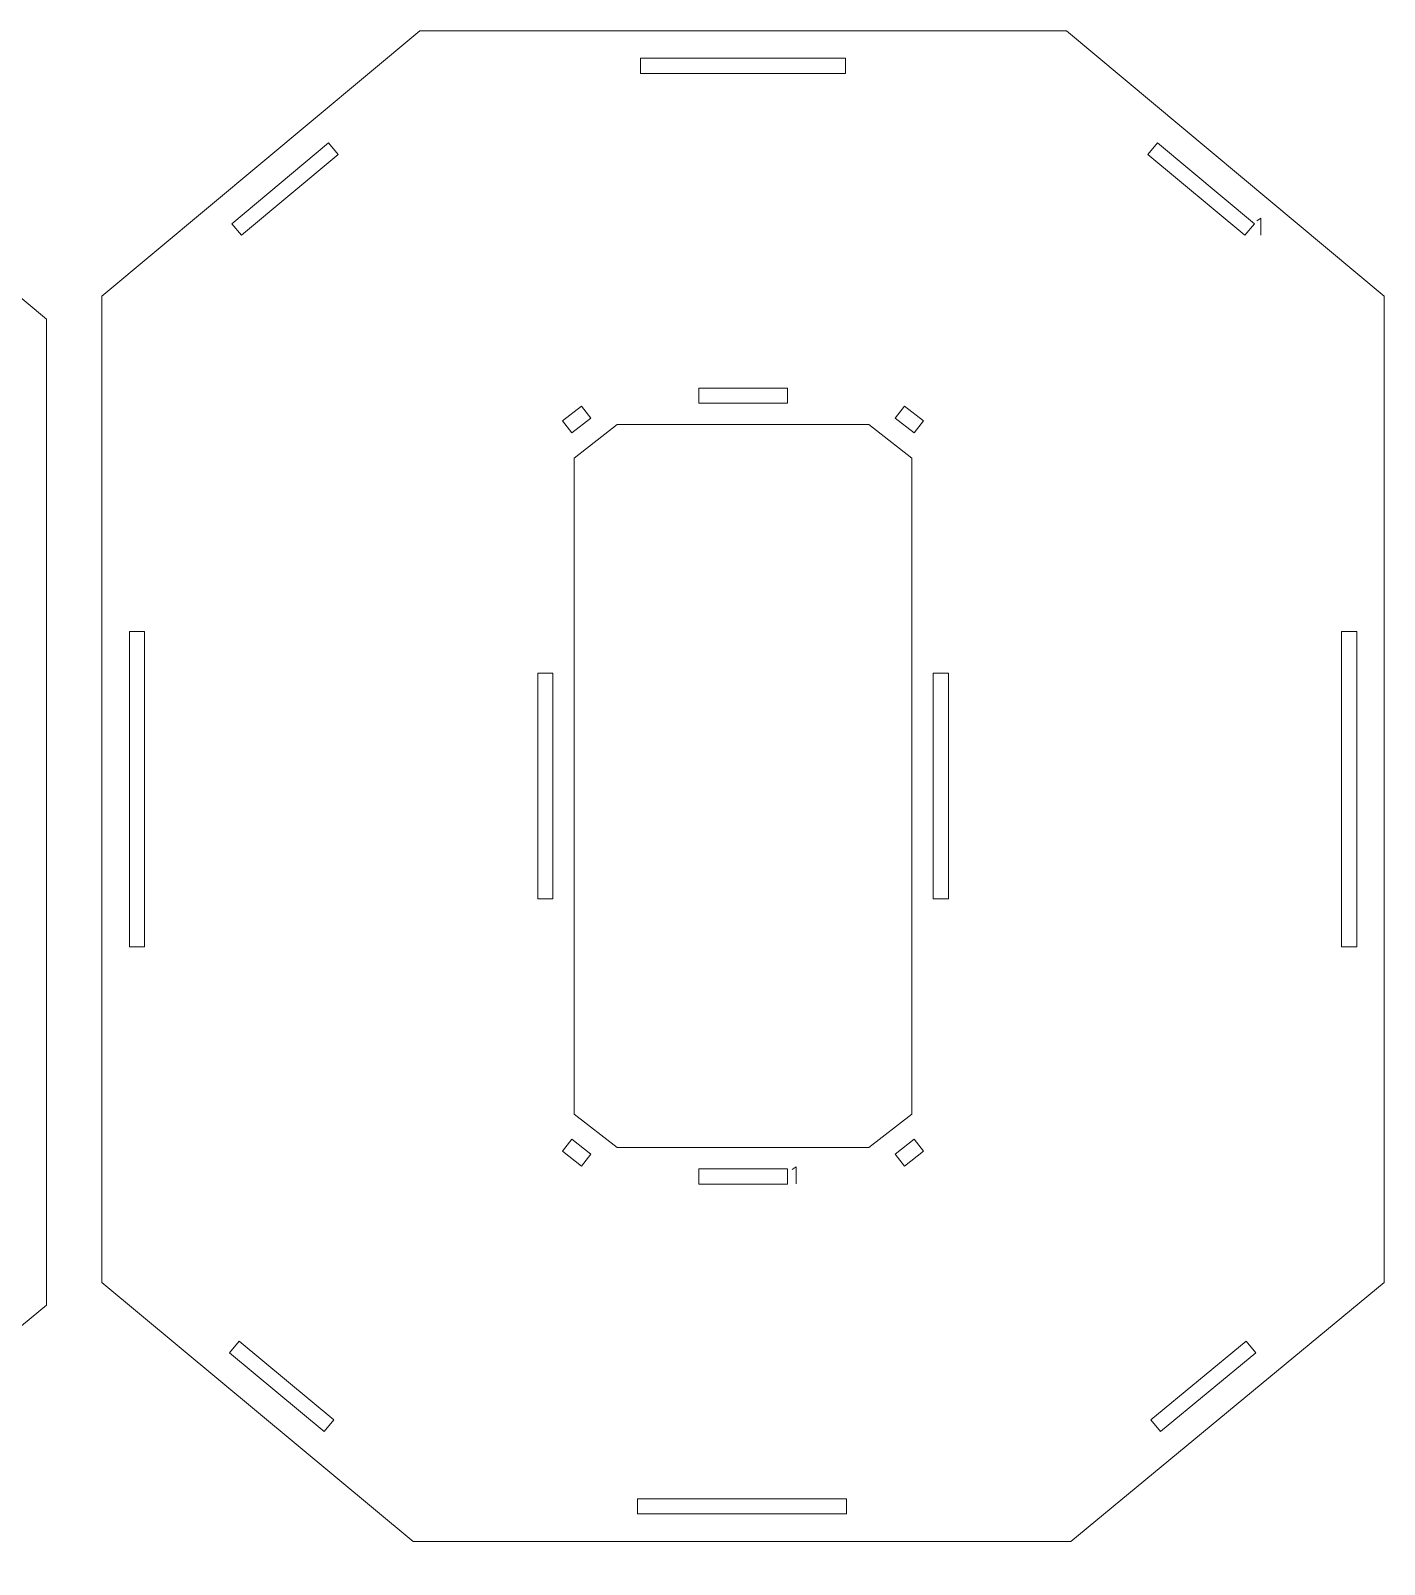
# Model space of a CAD drawing. Header units: centimetres. Extents: x -249 to 275, y -506 to 461.
# Drawn here: x 85.1 to 111.97, y 220.82 to 251.28 of the extents above; entities that cross this region are included whole.
import ezdxf

# ---------------------------------------------------------------- set-up
doc = ezdxf.new("R2010")
doc.units = ezdxf.units.CM
doc.header["$MEASUREMENT"] = 0
doc.layers.add('Capa 1', color=7, linetype='Continuous')

msp = doc.modelspace()

# ---------------------------------------------------------------- hatches: boundary and pattern name
at = {"layer": 'Capa 1', "true_color": 0x3e4095}
h = msp.add_hatch(color=175, dxfattribs=at)
edge = h.paths.add_edge_path()
edge.add_spline(control_points=[(109.51943, 247.55644), (109.51943, 247.55644), (109.43744, 247.49964), (109.43744, 247.49964), (109.43744, 247.49964), (109.51943, 247.55644), (109.51943, 247.55644), (109.51943, 247.55644), (109.51943, 247.21516), (109.51943, 247.21516), (109.51943, 247.21516), (109.51943, 247.55644), (109.51943, 247.55644)], knot_values=[0, 0, 0, 0, 0.25, 0.25, 0.25, 0.5, 0.5, 0.5, 0.75, 0.75, 0.75, 1, 1, 1, 1], degree=3, periodic=1)
h = msp.add_hatch(color=175, dxfattribs=at)
edge = h.paths.add_edge_path()
edge.add_spline(control_points=[(100.29713, 228.71848), (100.29713, 228.71848), (100.21514, 228.66168), (100.21514, 228.66168), (100.21514, 228.66168), (100.29713, 228.71848), (100.29713, 228.71848), (100.29713, 228.71848), (100.29713, 228.3772), (100.29713, 228.3772), (100.29713, 228.3772), (100.29713, 228.71848), (100.29713, 228.71848)], knot_values=[0, 0, 0, 0, 0.25, 0.25, 0.25, 0.5, 0.5, 0.5, 0.75, 0.75, 0.75, 1, 1, 1, 1], degree=3, periodic=1)

# ---------------------------------------------------------------- linework, layer by layer
at = {"layer": 'Capa 1', "color": 1, "lineweight": 9}
for points, knots in [([(111.96983, 246.00457), (111.96983, 246.00457), (111.96983, 226.42248), (111.96983, 226.42248), (111.96983, 226.42248), (105.74506, 221.2784), (105.74506, 221.2784), (105.74506, 221.2784), (92.69033, 221.2784), (92.69033, 221.2784), (92.69033, 221.2784), (86.50879, 226.42248), (86.50879, 226.42248), (86.50879, 226.42248), (86.50879, 246.00457), (86.50879, 246.00457), (86.50879, 246.00457), (92.82001, 251.27834), (92.82001, 251.27834), (92.82001, 251.27834), (105.6586, 251.27834), (105.6586, 251.27834), (105.6586, 251.27834), (111.96983, 246.00457), (111.96983, 246.00457)], [0, 0, 0, 0, 0.125, 0.125, 0.125, 0.25, 0.25, 0.25, 0.375, 0.375, 0.375, 0.5, 0.5, 0.5, 0.625, 0.625, 0.625, 0.75, 0.75, 0.75, 0.875, 0.875, 0.875, 1, 1, 1, 1]), ([(85.41163, 245.55031), (85.41163, 245.55031), (85.41163, 225.96822), (85.41163, 225.96822), (85.41163, 225.96822), (79.18686, 220.82414), (79.18686, 220.82414), (79.18686, 220.82414), (66.13213, 220.82414), (66.13213, 220.82414), (66.13213, 220.82414), (59.95059, 225.96822), (59.95059, 225.96822), (59.95059, 225.96822), (59.95059, 245.55031), (59.95059, 245.55031), (59.95059, 245.55031), (66.26181, 250.82408), (66.26181, 250.82408), (66.26181, 250.82408), (79.1004, 250.82408), (79.1004, 250.82408), (79.1004, 250.82408), (85.41163, 245.55031), (85.41163, 245.55031)], [0, 0, 0, 0, 0.125, 0.125, 0.125, 0.25, 0.25, 0.25, 0.375, 0.375, 0.375, 0.5, 0.5, 0.5, 0.625, 0.625, 0.625, 0.75, 0.75, 0.75, 0.875, 0.875, 0.875, 1, 1, 1, 1]), ([(97.20216, 250.42981), (97.20216, 250.42981), (101.27645, 250.42981), (101.27645, 250.42981), (101.27645, 250.42981), (101.27645, 250.72981), (101.27645, 250.72981), (101.27645, 250.72981), (97.20216, 250.72981), (97.20216, 250.72981), (97.20216, 250.72981), (97.20216, 250.42981), (97.20216, 250.42981)], [0, 0, 0, 0, 0.25, 0.25, 0.25, 0.5, 0.5, 0.5, 0.75, 0.75, 0.75, 1, 1, 1, 1]), ([(89.28084, 247.21516), (89.28084, 247.21516), (91.20435, 248.82249), (91.20435, 248.82249), (91.20435, 248.82249), (91.01199, 249.05269), (91.01199, 249.05269), (91.01199, 249.05269), (89.08847, 247.44537), (89.08847, 247.44537), (89.08847, 247.44537), (89.28084, 247.21516), (89.28084, 247.21516)], [0, 0, 0, 0, 0.25, 0.25, 0.25, 0.5, 0.5, 0.5, 0.75, 0.75, 0.75, 1, 1, 1, 1]), ([(107.27426, 248.82249), (107.27426, 248.82249), (109.19778, 247.21516), (109.19778, 247.21516), (109.19778, 247.21516), (109.39015, 247.44537), (109.39015, 247.44537), (109.39015, 247.44537), (107.46663, 249.05269), (107.46663, 249.05269), (107.46663, 249.05269), (107.27426, 248.82249), (107.27426, 248.82249)], [0, 0, 0, 0, 0.25, 0.25, 0.25, 0.5, 0.5, 0.5, 0.75, 0.75, 0.75, 1, 1, 1, 1]), ([(98.35869, 243.88112), (98.35869, 243.88112), (100.11992, 243.88112), (100.11992, 243.88112), (100.11992, 243.88112), (100.11992, 244.18112), (100.11992, 244.18112), (100.11992, 244.18112), (98.35869, 244.18112), (98.35869, 244.18112), (98.35869, 244.18112), (98.35869, 243.88112), (98.35869, 243.88112)], [0, 0, 0, 0, 0.25, 0.25, 0.25, 0.5, 0.5, 0.5, 0.75, 0.75, 0.75, 1, 1, 1, 1]), ([(95.84062, 243.29247), (95.84062, 243.29247), (96.21904, 243.58679), (96.21904, 243.58679), (96.21904, 243.58679), (96.03486, 243.8236), (96.03486, 243.8236), (96.03486, 243.8236), (95.65644, 243.52927), (95.65644, 243.52927), (95.65644, 243.52927), (95.84062, 243.29247), (95.84062, 243.29247)], [0, 0, 0, 0, 0.25, 0.25, 0.25, 0.5, 0.5, 0.5, 0.75, 0.75, 0.75, 1, 1, 1, 1]), ([(102.25957, 243.58679), (102.25957, 243.58679), (102.638, 243.29247), (102.638, 243.29247), (102.638, 243.29247), (102.82218, 243.52927), (102.82218, 243.52927), (102.82218, 243.52927), (102.44375, 243.8236), (102.44375, 243.8236), (102.44375, 243.8236), (102.25957, 243.58679), (102.25957, 243.58679)], [0, 0, 0, 0, 0.25, 0.25, 0.25, 0.5, 0.5, 0.5, 0.75, 0.75, 0.75, 1, 1, 1, 1]), ([(95.88646, 229.7661), (95.88646, 229.7661), (96.74303, 229.09988), (96.74303, 229.09988), (96.74303, 229.09988), (101.73559, 229.09988), (101.73559, 229.09988), (101.73559, 229.09988), (102.59216, 229.7661), (102.59216, 229.7661), (102.59216, 229.7661), (102.59216, 242.79064), (102.59216, 242.79064), (102.59216, 242.79064), (101.73559, 243.45686), (101.73559, 243.45686), (101.73559, 243.45686), (96.74303, 243.45686), (96.74303, 243.45686), (96.74303, 243.45686), (95.88646, 242.79064), (95.88646, 242.79064), (95.88646, 242.79064), (95.88646, 229.7661), (95.88646, 229.7661)], [0, 0, 0, 0, 0.125, 0.125, 0.125, 0.25, 0.25, 0.25, 0.375, 0.375, 0.375, 0.5, 0.5, 0.5, 0.625, 0.625, 0.625, 0.75, 0.75, 0.75, 0.875, 0.875, 0.875, 1, 1, 1, 1]), ([(87.35732, 233.08279), (87.35732, 233.08279), (87.35732, 239.34532), (87.35732, 239.34532), (87.35732, 239.34532), (87.05732, 239.34532), (87.05732, 239.34532), (87.05732, 239.34532), (87.05732, 233.08279), (87.05732, 233.08279), (87.05732, 233.08279), (87.35732, 233.08279), (87.35732, 233.08279)], [0, 0, 0, 0, 0.25, 0.25, 0.25, 0.5, 0.5, 0.5, 0.75, 0.75, 0.75, 1, 1, 1, 1]), ([(111.1213, 239.34591), (111.1213, 239.34591), (111.1213, 233.08397), (111.1213, 233.08397), (111.1213, 233.08397), (111.4213, 233.08397), (111.4213, 233.08397), (111.4213, 233.08397), (111.4213, 239.34591), (111.4213, 239.34591), (111.4213, 239.34591), (111.1213, 239.34591), (111.1213, 239.34591)], [0, 0, 0, 0, 0.25, 0.25, 0.25, 0.5, 0.5, 0.5, 0.75, 0.75, 0.75, 1, 1, 1, 1]), ([(95.4622, 234.03845), (95.4622, 234.03845), (95.4622, 238.51829), (95.4622, 238.51829), (95.4622, 238.51829), (95.1622, 238.51829), (95.1622, 238.51829), (95.1622, 238.51829), (95.1622, 234.03845), (95.1622, 234.03845), (95.1622, 234.03845), (95.4622, 234.03845), (95.4622, 234.03845)], [0, 0, 0, 0, 0.25, 0.25, 0.25, 0.5, 0.5, 0.5, 0.75, 0.75, 0.75, 1, 1, 1, 1]), ([(103.01642, 238.51829), (103.01642, 238.51829), (103.01642, 234.03845), (103.01642, 234.03845), (103.01642, 234.03845), (103.31642, 234.03845), (103.31642, 234.03845), (103.31642, 234.03845), (103.31642, 238.51829), (103.31642, 238.51829), (103.31642, 238.51829), (103.01642, 238.51829), (103.01642, 238.51829)], [0, 0, 0, 0, 0.25, 0.25, 0.25, 0.5, 0.5, 0.5, 0.75, 0.75, 0.75, 1, 1, 1, 1]), ([(96.21904, 228.96995), (96.21904, 228.96995), (95.84062, 229.26427), (95.84062, 229.26427), (95.84062, 229.26427), (95.65644, 229.02747), (95.65644, 229.02747), (95.65644, 229.02747), (96.03486, 228.73314), (96.03486, 228.73314), (96.03486, 228.73314), (96.21904, 228.96995), (96.21904, 228.96995)], [0, 0, 0, 0, 0.25, 0.25, 0.25, 0.5, 0.5, 0.5, 0.75, 0.75, 0.75, 1, 1, 1, 1]), ([(102.638, 229.26427), (102.638, 229.26427), (102.25957, 228.96995), (102.25957, 228.96995), (102.25957, 228.96995), (102.44375, 228.73314), (102.44375, 228.73314), (102.44375, 228.73314), (102.82218, 229.02747), (102.82218, 229.02747), (102.82218, 229.02747), (102.638, 229.26427), (102.638, 229.26427)], [0, 0, 0, 0, 0.25, 0.25, 0.25, 0.5, 0.5, 0.5, 0.75, 0.75, 0.75, 1, 1, 1, 1]), ([(100.11992, 228.67562), (100.11992, 228.67562), (98.35869, 228.67562), (98.35869, 228.67562), (98.35869, 228.67562), (98.35869, 228.37562), (98.35869, 228.37562), (98.35869, 228.37562), (100.11992, 228.37562), (100.11992, 228.37562), (100.11992, 228.37562), (100.11992, 228.67562), (100.11992, 228.67562)], [0, 0, 0, 0, 0.25, 0.25, 0.25, 0.5, 0.5, 0.5, 0.75, 0.75, 0.75, 1, 1, 1, 1]), ([(91.11725, 223.69138), (91.11725, 223.69138), (89.23728, 225.25582), (89.23728, 225.25582), (89.23728, 225.25582), (89.04539, 225.02522), (89.04539, 225.02522), (89.04539, 225.02522), (90.92535, 223.46078), (90.92535, 223.46078), (90.92535, 223.46078), (91.11725, 223.69138), (91.11725, 223.69138)], [0, 0, 0, 0, 0.25, 0.25, 0.25, 0.5, 0.5, 0.5, 0.75, 0.75, 0.75, 1, 1, 1, 1]), ([(109.22747, 225.257), (109.22747, 225.257), (107.33365, 223.69197), (107.33365, 223.69197), (107.33365, 223.69197), (107.52475, 223.46071), (107.52475, 223.46071), (107.52475, 223.46071), (109.41858, 225.02575), (109.41858, 225.02575), (109.41858, 225.02575), (109.22747, 225.257), (109.22747, 225.257)], [0, 0, 0, 0, 0.25, 0.25, 0.25, 0.5, 0.5, 0.5, 0.75, 0.75, 0.75, 1, 1, 1, 1]), ([(101.29228, 222.12693), (101.29228, 222.12693), (97.14475, 222.12693), (97.14475, 222.12693), (97.14475, 222.12693), (97.14475, 221.82693), (97.14475, 221.82693), (97.14475, 221.82693), (101.29228, 221.82693), (101.29228, 221.82693), (101.29228, 221.82693), (101.29228, 222.12693), (101.29228, 222.12693)], [0, 0, 0, 0, 0.25, 0.25, 0.25, 0.5, 0.5, 0.5, 0.75, 0.75, 0.75, 1, 1, 1, 1])]:
    msp.add_open_spline(points, degree=3, knots=knots, dxfattribs=at)
at = {"layer": 'Capa 1', "color": 3, "lineweight": 9}
msp.add_open_spline([(109.51943, 247.55644), (109.51943, 247.55644), (109.43744, 247.49964), (109.43744, 247.49964), (109.43744, 247.49964), (109.51943, 247.55644), (109.51943, 247.55644), (109.51943, 247.55644), (109.51943, 247.21516), (109.51943, 247.21516), (109.51943, 247.21516), (109.51943, 247.55644), (109.51943, 247.55644)], degree=3, knots=[0, 0, 0, 0, 0.25, 0.25, 0.25, 0.5, 0.5, 0.5, 0.75, 0.75, 0.75, 1, 1, 1, 1], dxfattribs=at)
at = {"layer": 'Capa 1', "color": 114, "lineweight": 9}
msp.add_open_spline([(100.29713, 228.71848), (100.29713, 228.71848), (100.21514, 228.66168), (100.21514, 228.66168), (100.21514, 228.66168), (100.29713, 228.71848), (100.29713, 228.71848), (100.29713, 228.71848), (100.29713, 228.3772), (100.29713, 228.3772), (100.29713, 228.3772), (100.29713, 228.71848), (100.29713, 228.71848)], degree=3, knots=[0, 0, 0, 0, 0.25, 0.25, 0.25, 0.5, 0.5, 0.5, 0.75, 0.75, 0.75, 1, 1, 1, 1], dxfattribs=at)

doc.saveas('drawing.dxf')
